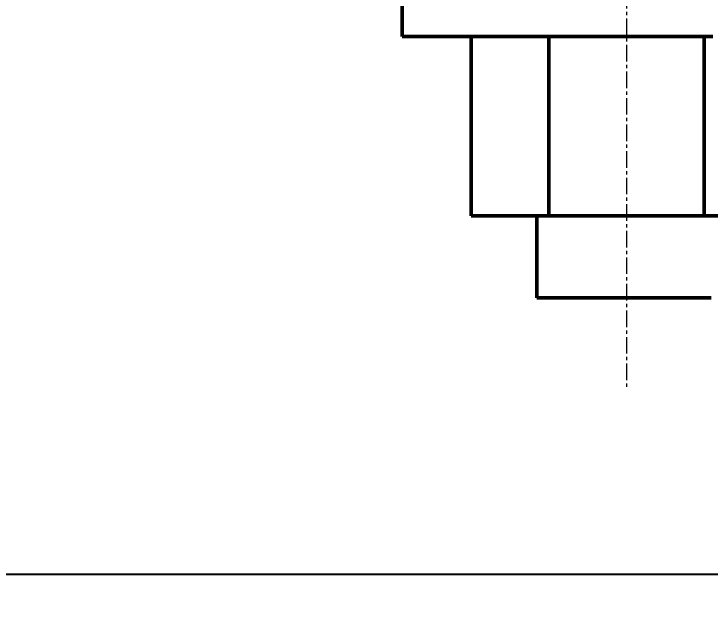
# Model space of a CAD drawing. Header units: millimetres. Extents: x 0 to 1682, y 0 to 1188.
# Drawn here: x 573 to 666.2, y 693 to 772 of the extents above; entities that cross this region are included whole.
import ezdxf

# ---------------------------------------------------------------- set-up
doc = ezdxf.new("R2010")
doc.units = ezdxf.units.MM
doc.header["$LTSCALE"] = 0.7
doc.linetypes.add('CENTER', pattern=[5.08, 3.175, -0.635, 0.635, -0.635])
doc.layers.add('07_ОСИ', color=2, linetype='CENTER', lineweight=18)
doc.layers.add('20_ВИДИМЫЕ', color=7, linetype='Continuous', lineweight=50)
doc.layers.add('09_РАЗМЕРЫ', color=7, linetype='Continuous')
doc.styles.add('ГОСТ', font='isocpeur.ttf')
doc.dimstyles.new('ГОСТ', dxfattribs={"dimscale": 2, "dimtxt": 3.5, "dimasz": 3, "dimexe": 2, "dimexo": 0, "dimgap": 1, "dimtad": 1, "dimdec": 1, "dimtxsty": 'ГОСТ', "dimcen": 2.5, "dimclrd": 7, "dimclre": 7, "dimclrt": 7, "dimazin": 3, "dimtfac": 1, "dimtmove": 0, "dimatfit": 3, "dimarcsym": 0})

msp = doc.modelspace()

# ---------------------------------------------------------------- linework, layer by layer
at = {"layer": '07_ОСИ'}
msp.add_line((655, 839), (655, 722), dxfattribs=at)
at = {"layer": '20_ВИДИМЫЕ'}
for points in [[(625, 769), (625, 774)], [(625, 769), (625.14, 769), (625.281, 769), (625.421, 769), (625.562, 769), (625.702, 769), (626.018, 769), (626.433, 769), (626.847, 769), (627.261, 769), (627.675, 769), (628.162, 769), (628.829, 769), (629.496, 769), (630.163, 769), (630.83, 769), (631.497, 769), (632.368, 769), (633.255, 769), (634.142, 769), (635.029, 769), (635.915, 769), (636.902, 769), (637.964, 769), (639.026, 769), (640.087, 769), (641.149, 769), (642.237, 769), (643.421, 769), (644.604, 769), (645.788, 769), (646.972, 769), (648.155, 769), (649.392, 769), (650.639, 769), (651.885, 769), (653.131, 769), (654.377, 769), (655.623, 769), (656.869, 769), (658.115, 769), (659.361, 769), (660.608, 769), (661.845, 769), (663.028, 769), (664.212, 769), (665.396, 769), (666.579, 769)], [(634.215, 745), (634.215, 769)], [(644.608, 745), (644.608, 769)], [(665.392, 745), (665.392, 769)], [(634.215, 745), (644.608, 745)], [(643, 734), (643, 745)], [(644.608, 745), (665.392, 745)], [(665.392, 745), (675.785, 745)], [(643, 734), (643.14, 734), (643.281, 734), (643.656, 734), (644.07, 734), (644.665, 734), (645.332, 734), (646.125, 734), (647.011, 734), (647.973, 734), (649.035, 734), (650.132, 734), (651.315, 734), (652.508, 734), (653.754, 734), (655, 734), (656.246, 734), (657.492, 734), (658.685, 734), (659.868, 734), (660.965, 734), (662.027, 734), (662.989, 734), (663.875, 734), (664.668, 734), (665.335, 734), (665.93, 734), (666.344, 734)]]:
    msp.add_lwpolyline(points, dxfattribs=at)

# ---------------------------------------------------------------- dimensions: what is measured, and where the dimension line sits
at = {"layer": '09_РАЗМЕРЫ'}
msp.add_linear_dim(base=(332.5, 697), p1=(332.5, 794), p2=(707.5, 794), dimstyle='ГОСТ', override={"dimtxsty": 'ГОСТ'}, dxfattribs=at).render()

doc.saveas('drawing.dxf')
